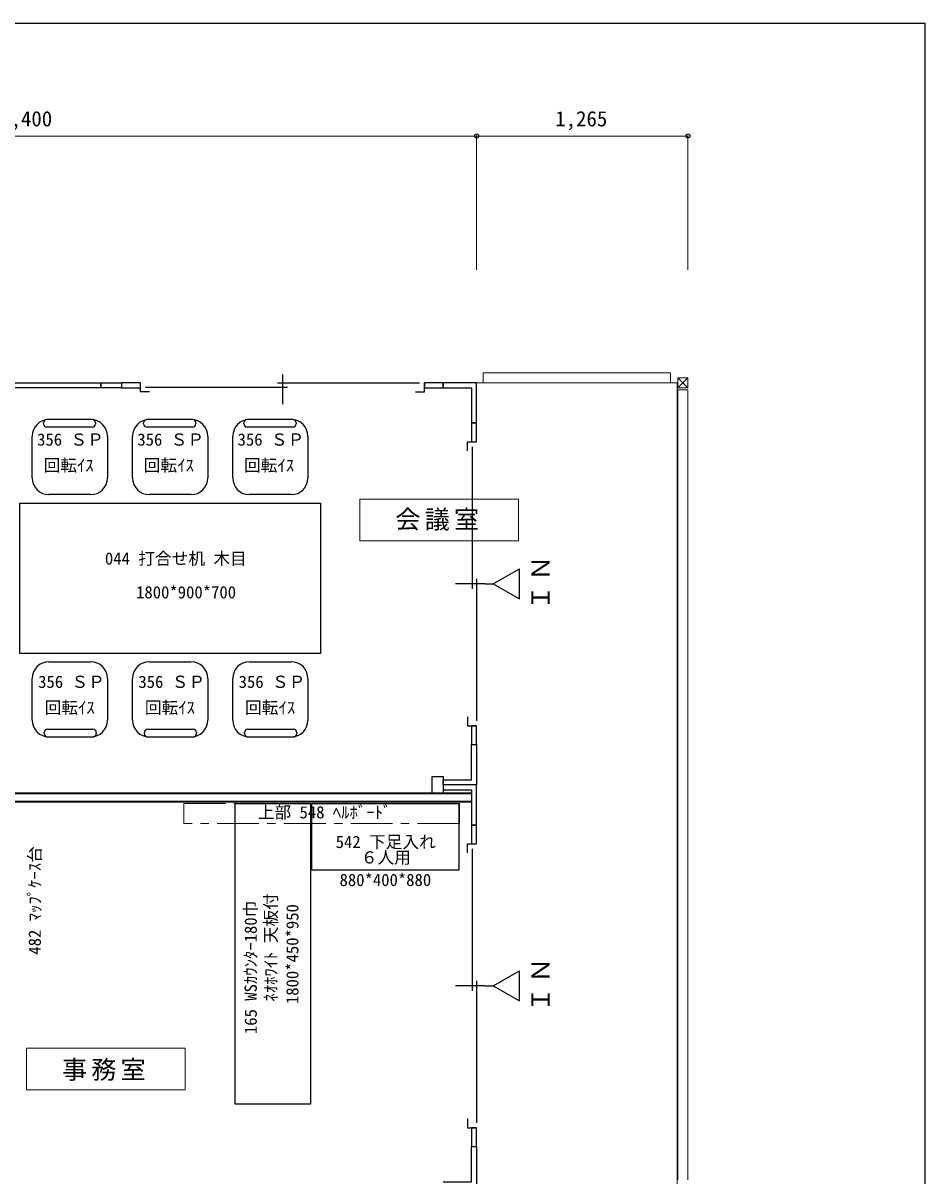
# Model space of a CAD drawing. Units: millimetres, scale not verified. Extents: x -9682 to 9983, y -7062 to 6920.
# Drawn here: x 4582 to 9980, y 21 to 6920 of the extents above; entities that cross this region are included whole.
import ezdxf
from ezdxf.enums import TextEntityAlignment as Align

# ---------------------------------------------------------------- set-up
doc = ezdxf.new("R2010")
doc.units = ezdxf.units.MM
doc.header["$LTSCALE"] = 50
doc.header["$PDMODE"] = 32
doc.header["$PDSIZE"] = 25
doc.linetypes.add('CHAIN1', pattern=[8, 5, -1, 1, -1])
for name, color, linetype, lineweight in [('0-0', 7, 'Continuous', 25), ('0-1', 7, 'Continuous', 25), ('0-2', 7, 'Continuous', 25), ('0-3', 7, 'Continuous', 25), ('0-A', 7, 'Continuous', 18)]:
    doc.layers.add(name, color=color, linetype=linetype, lineweight=lineweight)
doc.styles.add('ＭＳ ゴシック', font='')
doc.styles.get('ＭＳ ゴシック').set_extended_font_data('MS Gothic')

msp = doc.modelspace()

# ---------------------------------------------------------------- linework, layer by layer
at = {"layer": '0-0'}
msp.add_lwpolyline([(-9682.18, 6920.35), (9979.98, 6920.35), (9979.98, -7062.09)], dxfattribs=at)
at = {"layer": '0-1', "color": 4, "lineweight": 18}
for p, q in [((7296.38, 6244.38), (1896.38, 6244.38)), ((7296.38, 6244.38), (7296.38, 5444.38)), ((8561.38, 6244.38), (7296.38, 6244.38)), ((7296.38, 6244.38), (7296.38, 5444.38)), ((8561.38, 6244.38), (8561.38, 5444.38)), ((7296.38, 4767.45), (8496.38, 4767.45)), ((8496.38, 4767.45), (8496.38, -44.55)), ((8501.38, 4737.45), (8561.38, 4797.45)), ((8501.38, 4797.45), (8561.38, 4737.45)), ((8501.38, 4725.45), (8501.38, -2.55))]:
    msp.add_line(p, q, dxfattribs=at)
at = {"layer": '0-1'}
for p, q in [((6103.88, 4767.45), (6953.88, 4767.45)), ((5313.88, 4740.45), (6163.88, 4740.45)), ((7269.38, 4384.45), (7269.38, 3534.45)), ((7296.38, 3594.45), (7296.38, 2744.45)), ((7346.38, 3564.45), (7396.38, 3564.45)), ((7031.38, 2411.45), (7096.38, 2411.45)), ((7031.38, 2361.45), (7031.38, 2411.45)), ((7031.38, 2311.45), (7031.38, 2361.45)), ((7096.38, 2411.45), (7096.38, 2370.64)), ((7096.38, 2361.45), (7096.38, 2391.45)), ((7296.38, 2361.45), (7096.38, 2361.45)), ((7096.38, 2361.45), (7096.38, 2331.45)), ((7296.38, 2361.45), (7096.38, 2361.45)), ((7096.38, 2350.51), (7096.38, 2311.45)), ((7096.38, 2311.45), (7031.38, 2311.45)), ((7266.38, 2120.95), (7296.38, 2120.95)), ((7266.38, 2120.95), (7296.38, 2120.95)), ((7269.38, 1978.45), (7269.38, 1128.45)), ((7296.38, 1188.45), (7296.38, 338.45)), ((7346.38, 1158.45), (7396.38, 1158.45)), ((7266.38, 195.95), (7296.38, 195.95))]:
    msp.add_line(p, q, dxfattribs=at)
for points in [[(5046.38, 4767.45), (5046.38, 4737.45), (4146.38, 4737.45), (4146.38, 4767.45)], [(5171.38, 4767.45), (5171.38, 4737.45), (5046.38, 4737.45), (5046.38, 4767.45)], [(5171.38, 4737.45), (5283.88, 4737.45), (5283.88, 4767.45), (5171.38, 4767.45)], [(6983.88, 4737.45), (7096.38, 4737.45), (7096.38, 4767.45), (6983.88, 4767.45)], [(7296.38, 4526.95), (7296.38, 4767.45), (7096.38, 4767.45), (7096.38, 4737.45), (7266.38, 4737.45), (7266.38, 4526.95)], [(7296.38, 4526.95), (7296.38, 4767.45), (7096.38, 4767.45), (7096.38, 4737.45), (7266.38, 4737.45), (7266.38, 4526.95)], [(7266.38, 4526.95), (7266.38, 4414.45), (7296.38, 4414.45), (7296.38, 4526.95)], [(7266.38, 2714.45), (7266.38, 2601.95), (7296.38, 2601.95), (7296.38, 2714.45)], [(7266.38, 2120.95), (7266.38, 2008.45), (7296.38, 2008.45), (7296.38, 2120.95)], [(7266.38, 308.45), (7266.38, 195.95), (7296.38, 195.95), (7296.38, 308.45)]]:
    msp.add_lwpolyline(points, close=True, dxfattribs=at)
for points in [[(5337.88, 4713.45), (5283.88, 4713.45), (5283.88, 4767.45)], [(6133.88, 4817.45), (6133.88, 4690.45), (6133.88, 4640.45)], [(6929.88, 4713.45), (6983.88, 4713.45), (6983.88, 4767.45)], [(7242.38, 4360.45), (7242.38, 4414.45), (7296.38, 4414.45)], [(7346.38, 3564.45), (7219.38, 3564.45), (7169.38, 3564.45)], [(7242.38, 2768.45), (7242.38, 2714.45), (7296.38, 2714.45)], [(7296.38, 2601.95), (7296.38, 2361.45), (7096.38, 2361.45)], [(7096.38, 2391.45), (7266.38, 2391.45), (7266.38, 2601.95), (7296.38, 2601.95)], [(7296.38, 2120.95), (7296.38, 2361.45), (7096.38, 2361.45)], [(7096.38, 2331.45), (7266.38, 2331.45), (7266.38, 2120.95)], [(7242.38, 1954.45), (7242.38, 2008.45), (7296.38, 2008.45)], [(7346.38, 1158.45), (7219.38, 1158.45), (7169.38, 1158.45)], [(7242.38, 362.45), (7242.38, 308.45), (7296.38, 308.45)], [(7296.38, 195.95), (7296.38, -44.55), (7096.38, -44.55)], [(7096.38, -14.55), (7266.38, -14.55), (7266.38, 195.95)]]:
    msp.add_lwpolyline(points, dxfattribs=at)
at = {"layer": '0-1', "color": 4, "lineweight": 18}
for points in [[(7336.38, 4827.45), (7336.38, 4767.45), (8456.38, 4767.45), (8456.38, 4827.45)], [(8501.38, 4797.45), (8501.38, 4737.45), (8561.38, 4737.45), (8561.38, 4797.45)]]:
    msp.add_lwpolyline(points, close=True, dxfattribs=at)
msp.add_lwpolyline([(8561.38, -2.55), (8561.38, 4725.45), (8501.38, 4725.45)], dxfattribs=at)
at = {"layer": '0-1', "color": 4}
for p in [(7296.38, 6244.38), (8561.38, 6244.38)]:
    msp.add_point(p, dxfattribs=at)
at = {"layer": '0-2'}
for p, q in [((7396.38, 3564.45), (7553.22, 3655.01)), ((7553.22, 3473.9), (7553.22, 3655.01)), ((7396.38, 3564.45), (7553.22, 3473.9)), ((7396.38, 1158.45), (7553.22, 1249.01)), ((7553.22, 1067.9), (7553.22, 1249.01)), ((7396.38, 1158.45), (7553.22, 1067.9))]:
    msp.add_line(p, q, dxfattribs=at)
at = {"layer": '0-2', "color": 3, "lineweight": 35}
for p, q in [((1926.38, 2311.45), (7266.38, 2311.45)), ((1926.38, 2261.45), (7266.38, 2261.45))]:
    msp.add_line(p, q, dxfattribs=at)
at = {"layer": '0-3'}
for p, q in [((4703.63, 4521.34), (4703.63, 4527.91)), ((4995.9, 4547.91), (4723.63, 4547.91)), ((4995.9, 4501.34), (4723.63, 4501.34)), ((5015.9, 4527.91), (5015.9, 4521.34)), ((5303.63, 4521.34), (5303.63, 4527.91)), ((5595.9, 4547.91), (5323.63, 4547.91)), ((5595.9, 4501.34), (5323.63, 4501.34)), ((5615.9, 4527.91), (5615.9, 4521.34)), ((5903.63, 4521.34), (5903.63, 4527.91)), ((6195.9, 4547.91), (5923.63, 4547.91)), ((6195.9, 4501.34), (5923.63, 4501.34)), ((6215.9, 4527.91), (6215.9, 4521.34)), ((4636.88, 4197.91), (4636.88, 4447.91)), ((5086.88, 4447.91), (5086.88, 4197.91)), ((5236.88, 4197.91), (5236.88, 4447.91)), ((5686.88, 4447.91), (5686.88, 4197.91)), ((5836.88, 4197.91), (5836.88, 4447.91)), ((6286.88, 4447.91), (6286.88, 4197.91)), ((4986.88, 4097.91), (4736.88, 4097.91)), ((5586.88, 4097.91), (5336.88, 4097.91)), ((6186.88, 4097.91), (5936.88, 4097.91)), ((4736.88, 3097.91), (4986.88, 3097.91)), ((5336.88, 3097.91), (5586.88, 3097.91)), ((5936.88, 3097.91), (6186.88, 3097.91)), ((4636.88, 2747.91), (4636.88, 2997.91)), ((5086.88, 2997.91), (5086.88, 2747.91)), ((5236.88, 2747.91), (5236.88, 2997.91)), ((5686.88, 2997.91), (5686.88, 2747.91)), ((5836.88, 2747.91), (5836.88, 2997.91)), ((6286.88, 2997.91), (6286.88, 2747.91)), ((4727.85, 2694.47), (5000.12, 2694.47)), ((5327.85, 2694.47), (5600.12, 2694.47)), ((5927.85, 2694.47), (6200.12, 2694.47)), ((4707.85, 2667.91), (4707.85, 2674.48)), ((4727.85, 2647.91), (5000.12, 2647.91)), ((5020.12, 2674.48), (5020.12, 2667.91)), ((5307.85, 2667.91), (5307.85, 2674.48)), ((5327.85, 2647.91), (5600.12, 2647.91)), ((5620.12, 2674.48), (5620.12, 2667.91)), ((5907.85, 2667.91), (5907.85, 2674.48)), ((5927.85, 2647.91), (6200.12, 2647.91)), ((6220.12, 2674.48), (6220.12, 2667.91))]:
    msp.add_line(p, q, dxfattribs=at)
at = {"layer": '0-3', "color": 4, "linetype": 'CHAIN1', "lineweight": 18}
for q in [(7193.31, 2250.15), (5543.31, 2130.15)]:
    msp.add_line((7193.31, 2130.15), q, dxfattribs=at)
at = {"layer": '0-3'}
for points in [[(4561.88, 3147.91), (4561.88, 4047.91), (6361.88, 4047.91), (6361.88, 3147.91)], [(6301.67, 450.09), (5851.67, 450.09), (5851.67, 2250.09), (6301.67, 2250.09)], [(6311.06, 1850.15), (6311.06, 2250.15), (7191.06, 2250.15), (7191.06, 1850.15)]]:
    msp.add_lwpolyline(points, close=True, dxfattribs=at)
at = {"layer": '0-3', "color": 4, "linetype": 'CHAIN1', "lineweight": 18}
msp.add_lwpolyline([(5543.31, 2130.15), (5543.31, 2250.15), (7193.31, 2250.15)], dxfattribs=at)
at = {"layer": '0-3'}
for centre, radius, start, end in [((4736.88, 4447.91), 100, 90, 180), ((4723.63, 4527.91), 20, 90, 180), ((4723.63, 4521.34), 20, 180, 270), ((4986.88, 4447.91), 100, 0, 90), ((4995.9, 4527.91), 20, 0, 90), ((4995.9, 4521.34), 20, 270, 0), ((5336.88, 4447.91), 100, 90, 180), ((5323.63, 4527.91), 20, 90, 180), ((5323.63, 4521.34), 20, 180, 270), ((5586.88, 4447.91), 100, 0, 90), ((5595.9, 4527.91), 20, 0, 90), ((5595.9, 4521.34), 20, 270, 0), ((5936.88, 4447.91), 100, 90, 180), ((5923.63, 4527.91), 20, 90, 180), ((5923.63, 4521.34), 20, 180, 270), ((6186.88, 4447.91), 100, 0, 90), ((6195.9, 4527.91), 20, 0, 90), ((6195.9, 4521.34), 20, 270, 0), ((4736.88, 4197.91), 100, 180, 270), ((4986.88, 4197.91), 100, 270, 0), ((5336.88, 4197.91), 100, 180, 270), ((5586.88, 4197.91), 100, 270, 0), ((5936.88, 4197.91), 100, 180, 270), ((6186.88, 4197.91), 100, 270, 0), ((4736.88, 2997.91), 100, 90, 180), ((4986.88, 2997.91), 100, 0, 90), ((5336.88, 2997.91), 100, 90, 180), ((5586.88, 2997.91), 100, 0, 90), ((5936.88, 2997.91), 100, 90, 180), ((6186.88, 2997.91), 100, 0, 90), ((4736.88, 2747.91), 100, 180, 270), ((4727.85, 2674.48), 20, 90, 180), ((4986.88, 2747.91), 100, 270, 0), ((5000.12, 2674.48), 20, 0, 90), ((5336.88, 2747.91), 100, 180, 270), ((5327.85, 2674.48), 20, 90, 180), ((5586.88, 2747.91), 100, 270, 0), ((5600.12, 2674.48), 20, 0, 90), ((5936.88, 2747.91), 100, 180, 270), ((5927.85, 2674.48), 20, 90, 180), ((6186.88, 2747.91), 100, 270, 0), ((6200.12, 2674.48), 20, 0, 90), ((4727.85, 2667.91), 20, 180, 270), ((5000.12, 2667.91), 20, 270, 0), ((5327.85, 2667.91), 20, 180, 270), ((5600.12, 2667.91), 20, 270, 0), ((5927.85, 2667.91), 20, 180, 270), ((6200.12, 2667.91), 20, 270, 0)]:
    msp.add_arc(centre, radius, start, end, dxfattribs=at)
at = {"layer": '0-A', "color": 4}
for points in [[(6597, 3821.9), (7547, 3821.9), (7547, 4071.9), (6597, 4071.9)], [(4601.6, 535.31), (5551.6, 535.31), (5551.6, 785.31), (4601.6, 785.31)]]:
    msp.add_lwpolyline(points, close=True, dxfattribs=at)

# ---------------------------------------------------------------- texts
at = {"layer": '0-1', "color": 4, "style": 'ＭＳ ゴシック'}
for s, p in [('5,400', (4444.39, 6274.5)), ('1,265', (7766.92, 6274.5))]:
    msp.add_text(s, height=91.64, dxfattribs=at).set_placement(p, align=Align.BOTTOM_LEFT)
at = {"layer": '0-2', "char_height": 110, "attachment_point": 7, "rotation": 90, "style": 'ＭＳ ゴシック'}
for insert in [(7733.54, 3406.83), (7733.54, 1000.83)]:
    msp.add_mtext('\\T1.17;ＩＮ', dxfattribs=dict(at, insert=insert))
at = {"layer": '0-3', "color": 4, "style": 'ＭＳ ゴシック'}
for s, p in [('356 ＳＰ', (4665.78, 4369.33)), ('356 ＳＰ', (5265.78, 4369.33)), ('356 ＳＰ', (5865.78, 4369.33)), ('回転ｲｽ', (4704.39, 4214.9)), ('回転ｲｽ', (5304.39, 4214.9)), ('回転ｲｽ', (5904.39, 4214.9)), ('044 打合せ机 木目', (5071.74, 3657.24)), ('1800*900*700', (5258.28, 3455.16)), ('356 ＳＰ', (4672, 2919.36)), ('356 ＳＰ', (5272, 2919.36)), ('356 ＳＰ', (5872, 2919.36)), ('回転ｲｽ', (4710.61, 2764.93)), ('回転ｲｽ', (5310.61, 2764.93)), ('回転ｲｽ', (5910.61, 2764.93)), ('上部 548 ﾍﾙﾎﾞｰﾄﾞ', (5986.58, 2138.37)), ('542 下足入れ', (6452.98, 1961.06)), ('６人用', (6603.3, 1868.55)), ('880*400*880', (6476.1, 1733.64))]:
    msp.add_text(s, height=73.31, dxfattribs=at).set_placement(p, align=Align.BOTTOM_LEFT)
for s, p in [('482 ﾏｯﾌﾟｹｰｽ台', (4710.09, 1344.81)), ('165 WSｶｳﾝﾀｰ180巾', (6002.73, 869.48)), ('ﾈｵﾎﾜｲﾄ 天板付', (6122.88, 1063.57)), ('1800*450*950', (6252.28, 1048.92))]:
    msp.add_text(s, height=73.31, rotation=90, dxfattribs=at).set_placement(p, align=Align.BOTTOM_LEFT)
at = {"layer": '0-A', "char_height": 110, "attachment_point": 7, "style": 'ＭＳ ゴシック'}
for s, insert in [('\\T1.17;会議室', (6810.41, 3882.07)), ('\\T1.17;事務室', (4814.64, 589.54))]:
    msp.add_mtext(s, dxfattribs=dict(at, insert=insert))

doc.saveas('drawing.dxf')
